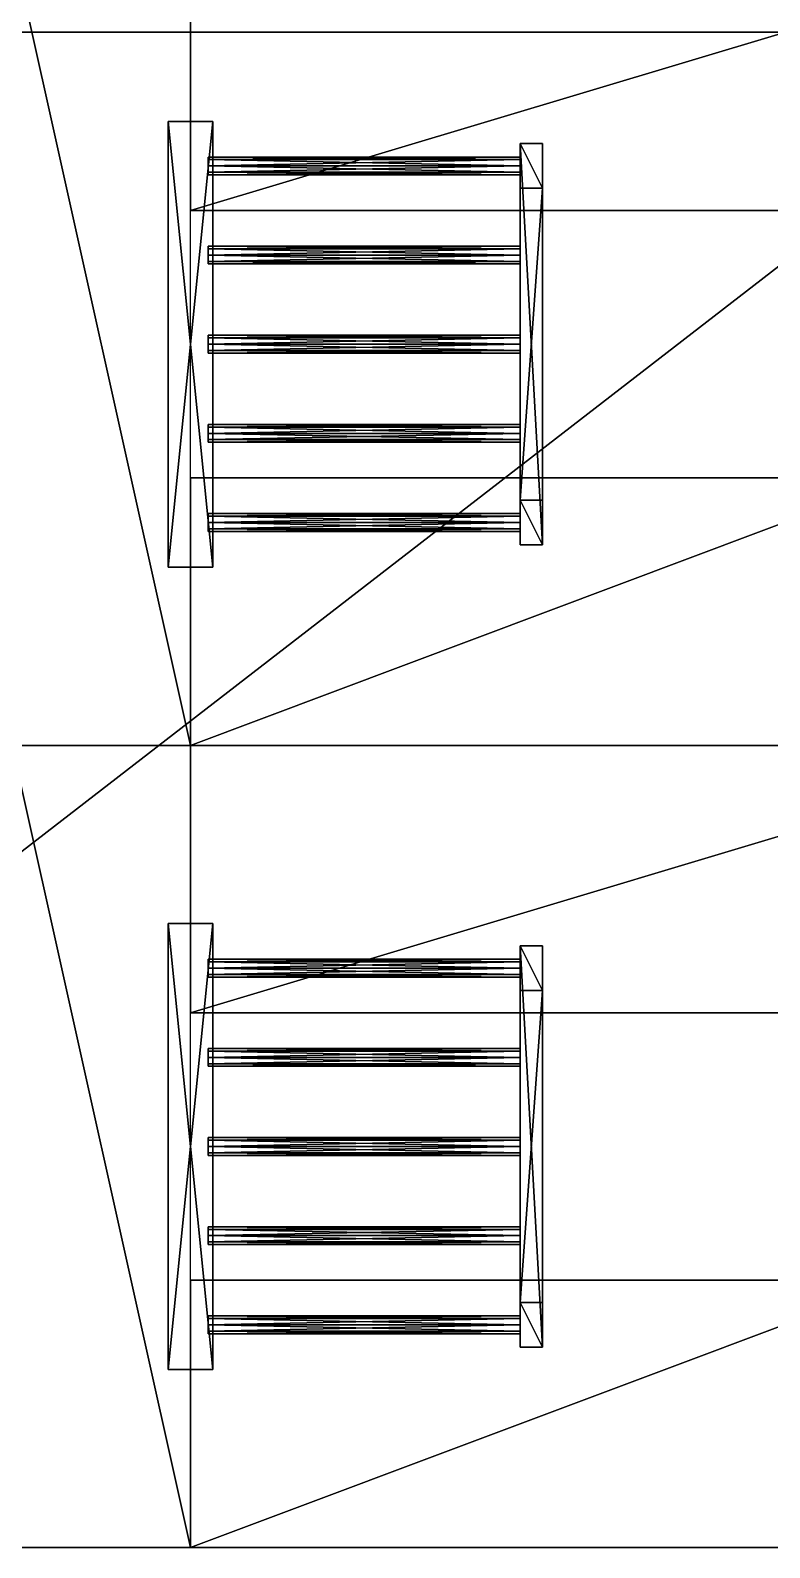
# Model space of a CAD drawing. Header units: metres. Extents: x -124 to 60, y -56 to 44.
# Drawn here: x -13.8 to -5.5, y -51 to -33.98 of the extents above; entities that cross this region are included whole.
import ezdxf

# ---------------------------------------------------------------- set-up
doc = ezdxf.new("R2010")
doc.units = ezdxf.units.M

msp = doc.modelspace()

# ---------------------------------------------------------------- linework, layer by layer
for points in [[(-12, -42, 4), (-12, -33, 4), (-14, -33, 4)], [(-14, -33, 4), (-14, -42, 4), (-12, -42, 4)], [(-2, -33, 4), (-12, -33, 4), (-12, -36, 4)], [(-12, -36, 4), (-4, -36, 4), (-2, -33, 4)], [(-2, -34, -7), (-2, -51, -7), (-24, -51, -7)], [(-24, -51, -7), (-24, -34, -7), (-2, -34, -7)], [(-24, -34, 3), (-2, -34, 3), (-2, -34, -7)], [(-2, -34, -7), (-24, -34, -7), (-24, -34, 3)], [(-11.75, -35, 6), (-11.75, -35, 4), (-12.25, -35, 4)], [(-12.25, -35, 4), (-12.25, -35, 6), (-11.75, -35, 6)], [(-12.25, -40, 4), (-12.25, -35, 4), (-11.75, -35, 4)], [(-11.75, -40, 6), (-11.75, -35, 6), (-12.25, -35, 6)], [(-12.25, -40, 6), (-12.25, -35, 6), (-12.25, -35, 4)], [(-11.75, -35, 4), (-11.75, -40, 4), (-12.25, -40, 4)], [(-12.25, -35, 6), (-12.25, -40, 6), (-11.75, -40, 6)], [(-12.25, -35, 4), (-12.25, -40, 4), (-12.25, -40, 6)], [(-11.75, -40, 4), (-11.75, -35, 4), (-11.75, -35, 6)], [(-11.75, -35, 6), (-11.75, -40, 6), (-11.75, -40, 4)], [(-11.8, -35.4, 5.5), (-11.8, -35.4293, 5.57071), (-8.3, -35.4293, 5.57071)], [(-8.3, -35.4293, 5.57071), (-8.3, -35.4, 5.5), (-11.8, -35.4, 5.5)], [(-11.8, -35.4293, 5.42929), (-11.8, -35.4, 5.5), (-8.3, -35.4, 5.5)], [(-8.3, -35.4, 5.5), (-8.3, -35.4293, 5.42929), (-11.8, -35.4293, 5.42929)], [(-11.8, -35.4, 4.5), (-11.8, -35.4293, 4.57071), (-8.3, -35.4293, 4.57071)], [(-8.3, -35.4293, 4.57071), (-8.3, -35.4, 4.5), (-11.8, -35.4, 4.5)], [(-11.8, -35.4293, 4.42929), (-11.8, -35.4, 4.5), (-8.3, -35.4, 4.5)], [(-8.3, -35.4, 4.5), (-8.3, -35.4293, 4.42929), (-11.8, -35.4293, 4.42929)], [(-8.3, -35.25, 5.75), (-8.3, -39.75, 5.75), (-8.05, -39.75, 5.75)], [(-8.3, -39.75, 5.75), (-8.3, -35.25, 5.75), (-8.3, -35.75, 5.25)], [(-8.05, -39.75, 5.75), (-8.05, -35.25, 5.75), (-8.3, -35.25, 5.75)], [(-8.3, -35.75, 4), (-8.3, -35.75, 5.25), (-8.3, -35.25, 5.75)], [(-8.3, -35.25, 4), (-8.3, -35.25, 5.75), (-8.05, -35.25, 5.75)], [(-8.3, -35.25, 5.75), (-8.3, -35.25, 4), (-8.3, -35.75, 4)], [(-8.05, -35.25, 5.75), (-8.05, -35.25, 4), (-8.3, -35.25, 4)], [(-8.3, -35.25, 4), (-8.05, -35.25, 4), (-8.05, -35.75, 4)], [(-8.05, -35.75, 4), (-8.3, -35.75, 4), (-8.3, -35.25, 4)], [(-8.05, -35.25, 5.75), (-8.05, -39.75, 5.75), (-8.05, -39.25, 5.25)], [(-8.05, -39.25, 5.25), (-8.05, -35.75, 5.25), (-8.05, -35.25, 5.75)], [(-8.05, -35.25, 4), (-8.05, -35.25, 5.75), (-8.05, -35.75, 5.25)], [(-8.05, -35.75, 5.25), (-8.05, -35.75, 4), (-8.05, -35.25, 4)], [(-11.8, -35.4293, 5.57071), (-11.8, -35.5, 5.6), (-8.3, -35.5, 5.6)], [(-8.3, -35.5, 5.6), (-8.3, -35.4293, 5.57071), (-11.8, -35.4293, 5.57071)], [(-11.8, -35.5, 5.4), (-11.8, -35.4293, 5.42929), (-8.3, -35.4293, 5.42929)], [(-8.3, -35.4293, 5.42929), (-8.3, -35.5, 5.4), (-11.8, -35.5, 5.4)], [(-11.8, -35.4293, 4.57071), (-11.8, -35.5, 4.6), (-8.3, -35.5, 4.6)], [(-8.3, -35.5, 4.6), (-8.3, -35.4293, 4.57071), (-11.8, -35.4293, 4.57071)], [(-11.8, -35.5, 4.4), (-11.8, -35.4293, 4.42929), (-8.3, -35.4293, 4.42929)], [(-8.3, -35.4293, 4.42929), (-8.3, -35.5, 4.4), (-11.8, -35.5, 4.4)], [(-11.8, -35.5, 5.6), (-11.8, -35.5707, 5.57071), (-8.3, -35.5707, 5.57071)], [(-8.3, -35.5707, 5.57071), (-8.3, -35.5, 5.6), (-11.8, -35.5, 5.6)], [(-11.8, -35.5707, 5.42929), (-11.8, -35.5, 5.4), (-8.3, -35.5, 5.4)], [(-8.3, -35.5, 5.4), (-8.3, -35.5707, 5.42929), (-11.8, -35.5707, 5.42929)], [(-11.8, -35.5, 4.6), (-11.8, -35.5707, 4.57071), (-8.3, -35.5707, 4.57071)], [(-8.3, -35.5707, 4.57071), (-8.3, -35.5, 4.6), (-11.8, -35.5, 4.6)], [(-11.8, -35.5707, 4.42929), (-11.8, -35.5, 4.4), (-8.3, -35.5, 4.4)], [(-8.3, -35.5, 4.4), (-8.3, -35.5707, 4.42929), (-11.8, -35.5707, 4.42929)], [(-11.8, -35.5707, 5.57071), (-11.8, -35.6, 5.5), (-8.3, -35.6, 5.5)], [(-8.3, -35.6, 5.5), (-8.3, -35.5707, 5.57071), (-11.8, -35.5707, 5.57071)], [(-11.8, -35.6, 5.5), (-11.8, -35.5707, 5.42929), (-8.3, -35.5707, 5.42929)], [(-8.3, -35.5707, 5.42929), (-8.3, -35.6, 5.5), (-11.8, -35.6, 5.5)], [(-11.8, -35.5707, 4.57071), (-11.8, -35.6, 4.5), (-8.3, -35.6, 4.5)], [(-8.3, -35.6, 4.5), (-8.3, -35.5707, 4.57071), (-11.8, -35.5707, 4.57071)], [(-11.8, -35.6, 4.5), (-11.8, -35.5707, 4.42929), (-8.3, -35.5707, 4.42929)], [(-8.3, -35.5707, 4.42929), (-8.3, -35.6, 4.5), (-11.8, -35.6, 4.5)], [(-8.3, -35.75, 5.25), (-8.3, -39.25, 5.25), (-8.3, -39.75, 5.75)], [(-8.05, -35.75, 5.25), (-8.05, -39.25, 5.25), (-8.3, -39.25, 5.25)], [(-8.3, -39.25, 5.25), (-8.3, -35.75, 5.25), (-8.05, -35.75, 5.25)], [(-8.05, -35.75, 4), (-8.05, -35.75, 5.25), (-8.3, -35.75, 5.25)], [(-8.3, -35.75, 5.25), (-8.3, -35.75, 4), (-8.05, -35.75, 4)], [(-5, -36, 3.5), (-5, -36, 4), (-12, -36, 4)], [(-12, -36, 4), (-12, -36, 3.5), (-5, -36, 3.5)], [(-11.8, -36.4, 5.5), (-11.8, -36.4293, 5.57071), (-8.3, -36.4293, 5.57071)], [(-8.3, -36.4293, 5.57071), (-8.3, -36.4, 5.5), (-11.8, -36.4, 5.5)], [(-11.8, -36.4293, 5.42929), (-11.8, -36.4, 5.5), (-8.3, -36.4, 5.5)], [(-8.3, -36.4, 5.5), (-8.3, -36.4293, 5.42929), (-11.8, -36.4293, 5.42929)], [(-11.8, -36.4293, 5.57071), (-11.8, -36.5, 5.6), (-8.3, -36.5, 5.6)], [(-8.3, -36.5, 5.6), (-8.3, -36.4293, 5.57071), (-11.8, -36.4293, 5.57071)], [(-11.8, -36.5, 5.4), (-11.8, -36.4293, 5.42929), (-8.3, -36.4293, 5.42929)], [(-8.3, -36.4293, 5.42929), (-8.3, -36.5, 5.4), (-11.8, -36.5, 5.4)], [(-11.8, -36.5, 5.6), (-11.8, -36.5707, 5.57071), (-8.3, -36.5707, 5.57071)], [(-8.3, -36.5707, 5.57071), (-8.3, -36.5, 5.6), (-11.8, -36.5, 5.6)], [(-11.8, -36.5707, 5.42929), (-11.8, -36.5, 5.4), (-8.3, -36.5, 5.4)], [(-8.3, -36.5, 5.4), (-8.3, -36.5707, 5.42929), (-11.8, -36.5707, 5.42929)], [(-11.8, -36.5707, 5.57071), (-11.8, -36.6, 5.5), (-8.3, -36.6, 5.5)], [(-8.3, -36.6, 5.5), (-8.3, -36.5707, 5.57071), (-11.8, -36.5707, 5.57071)], [(-11.8, -36.6, 5.5), (-11.8, -36.5707, 5.42929), (-8.3, -36.5707, 5.42929)], [(-8.3, -36.5707, 5.42929), (-8.3, -36.6, 5.5), (-11.8, -36.6, 5.5)], [(-11.8, -37.4, 5.5), (-11.8, -37.4293, 5.57071), (-8.3, -37.4293, 5.57071)], [(-8.3, -37.4293, 5.57071), (-8.3, -37.4, 5.5), (-11.8, -37.4, 5.5)], [(-11.8, -37.4293, 5.42929), (-11.8, -37.4, 5.5), (-8.3, -37.4, 5.5)], [(-8.3, -37.4, 5.5), (-8.3, -37.4293, 5.42929), (-11.8, -37.4293, 5.42929)], [(-11.8, -37.4293, 5.57071), (-11.8, -37.5, 5.6), (-8.3, -37.5, 5.6)], [(-8.3, -37.5, 5.6), (-8.3, -37.4293, 5.57071), (-11.8, -37.4293, 5.57071)], [(-11.8, -37.5, 5.4), (-11.8, -37.4293, 5.42929), (-8.3, -37.4293, 5.42929)], [(-8.3, -37.4293, 5.42929), (-8.3, -37.5, 5.4), (-11.8, -37.5, 5.4)], [(-11.8, -37.5, 5.6), (-11.8, -37.5707, 5.57071), (-8.3, -37.5707, 5.57071)], [(-8.3, -37.5707, 5.57071), (-8.3, -37.5, 5.6), (-11.8, -37.5, 5.6)], [(-11.8, -37.5707, 5.42929), (-11.8, -37.5, 5.4), (-8.3, -37.5, 5.4)], [(-8.3, -37.5, 5.4), (-8.3, -37.5707, 5.42929), (-11.8, -37.5707, 5.42929)], [(-11.8, -37.5707, 5.57071), (-11.8, -37.6, 5.5), (-8.3, -37.6, 5.5)], [(-8.3, -37.6, 5.5), (-8.3, -37.5707, 5.57071), (-11.8, -37.5707, 5.57071)], [(-11.8, -37.6, 5.5), (-11.8, -37.5707, 5.42929), (-8.3, -37.5707, 5.42929)], [(-8.3, -37.5707, 5.42929), (-8.3, -37.6, 5.5), (-11.8, -37.6, 5.5)], [(-11.8, -38.4, 5.5), (-11.8, -38.4293, 5.57071), (-8.3, -38.4293, 5.57071)], [(-8.3, -38.4293, 5.57071), (-8.3, -38.4, 5.5), (-11.8, -38.4, 5.5)], [(-11.8, -38.4293, 5.42929), (-11.8, -38.4, 5.5), (-8.3, -38.4, 5.5)], [(-8.3, -38.4, 5.5), (-8.3, -38.4293, 5.42929), (-11.8, -38.4293, 5.42929)], [(-11.8, -38.4293, 5.57071), (-11.8, -38.5, 5.6), (-8.3, -38.5, 5.6)], [(-8.3, -38.5, 5.6), (-8.3, -38.4293, 5.57071), (-11.8, -38.4293, 5.57071)], [(-11.8, -38.5, 5.4), (-11.8, -38.4293, 5.42929), (-8.3, -38.4293, 5.42929)], [(-8.3, -38.4293, 5.42929), (-8.3, -38.5, 5.4), (-11.8, -38.5, 5.4)], [(-11.8, -38.5, 5.6), (-11.8, -38.5707, 5.57071), (-8.3, -38.5707, 5.57071)], [(-8.3, -38.5707, 5.57071), (-8.3, -38.5, 5.6), (-11.8, -38.5, 5.6)], [(-11.8, -38.5707, 5.42929), (-11.8, -38.5, 5.4), (-8.3, -38.5, 5.4)], [(-8.3, -38.5, 5.4), (-8.3, -38.5707, 5.42929), (-11.8, -38.5707, 5.42929)], [(-11.8, -38.5707, 5.57071), (-11.8, -38.6, 5.5), (-8.3, -38.6, 5.5)], [(-8.3, -38.6, 5.5), (-8.3, -38.5707, 5.57071), (-11.8, -38.5707, 5.57071)], [(-11.8, -38.6, 5.5), (-11.8, -38.5707, 5.42929), (-8.3, -38.5707, 5.42929)], [(-8.3, -38.5707, 5.42929), (-8.3, -38.6, 5.5), (-11.8, -38.6, 5.5)], [(-4, -39, 4), (-12, -39, 4), (-12, -42, 4)], [(-12, -42, 4), (-2, -42, 4), (-4, -39, 4)], [(-12, -39, 3.5), (-12, -39, 4), (-5, -39, 4)], [(-5, -39, 4), (-5, -39, 3.5), (-12, -39, 3.5)], [(-8.3, -39.25, 4), (-8.05, -39.25, 4), (-8.05, -39.75, 4)], [(-8.05, -39.75, 4), (-8.3, -39.75, 4), (-8.3, -39.25, 4)], [(-8.3, -39.25, 5.25), (-8.3, -39.25, 4), (-8.3, -39.75, 4)], [(-8.05, -39.25, 5.25), (-8.05, -39.25, 4), (-8.3, -39.25, 4)], [(-8.3, -39.75, 4), (-8.3, -39.75, 5.75), (-8.3, -39.25, 5.25)], [(-8.3, -39.25, 4), (-8.3, -39.25, 5.25), (-8.05, -39.25, 5.25)], [(-8.05, -39.75, 5.75), (-8.05, -39.75, 4), (-8.05, -39.25, 4)], [(-8.05, -39.25, 4), (-8.05, -39.25, 5.25), (-8.05, -39.75, 5.75)], [(-11.8, -39.4, 4.5), (-11.8, -39.4293, 4.57071), (-8.3, -39.4293, 4.57071)], [(-8.3, -39.4293, 4.57071), (-8.3, -39.4, 4.5), (-11.8, -39.4, 4.5)], [(-11.8, -39.4293, 4.42929), (-11.8, -39.4, 4.5), (-8.3, -39.4, 4.5)], [(-8.3, -39.4, 4.5), (-8.3, -39.4293, 4.42929), (-11.8, -39.4293, 4.42929)], [(-11.8, -39.4, 5.5), (-11.8, -39.4293, 5.57071), (-8.3, -39.4293, 5.57071)], [(-8.3, -39.4293, 5.57071), (-8.3, -39.4, 5.5), (-11.8, -39.4, 5.5)], [(-11.8, -39.4293, 5.42929), (-11.8, -39.4, 5.5), (-8.3, -39.4, 5.5)], [(-8.3, -39.4, 5.5), (-8.3, -39.4293, 5.42929), (-11.8, -39.4293, 5.42929)], [(-11.8, -39.4293, 4.57071), (-11.8, -39.5, 4.6), (-8.3, -39.5, 4.6)], [(-8.3, -39.5, 4.6), (-8.3, -39.4293, 4.57071), (-11.8, -39.4293, 4.57071)], [(-11.8, -39.5, 4.4), (-11.8, -39.4293, 4.42929), (-8.3, -39.4293, 4.42929)], [(-8.3, -39.4293, 4.42929), (-8.3, -39.5, 4.4), (-11.8, -39.5, 4.4)], [(-11.8, -39.4293, 5.57071), (-11.8, -39.5, 5.6), (-8.3, -39.5, 5.6)], [(-8.3, -39.5, 5.6), (-8.3, -39.4293, 5.57071), (-11.8, -39.4293, 5.57071)], [(-11.8, -39.5, 5.4), (-11.8, -39.4293, 5.42929), (-8.3, -39.4293, 5.42929)], [(-8.3, -39.4293, 5.42929), (-8.3, -39.5, 5.4), (-11.8, -39.5, 5.4)], [(-11.8, -39.5, 4.6), (-11.8, -39.5707, 4.57071), (-8.3, -39.5707, 4.57071)], [(-8.3, -39.5707, 4.57071), (-8.3, -39.5, 4.6), (-11.8, -39.5, 4.6)], [(-11.8, -39.5707, 4.42929), (-11.8, -39.5, 4.4), (-8.3, -39.5, 4.4)], [(-8.3, -39.5, 4.4), (-8.3, -39.5707, 4.42929), (-11.8, -39.5707, 4.42929)], [(-11.8, -39.5, 5.6), (-11.8, -39.5707, 5.57071), (-8.3, -39.5707, 5.57071)], [(-8.3, -39.5707, 5.57071), (-8.3, -39.5, 5.6), (-11.8, -39.5, 5.6)], [(-11.8, -39.5707, 5.42929), (-11.8, -39.5, 5.4), (-8.3, -39.5, 5.4)], [(-8.3, -39.5, 5.4), (-8.3, -39.5707, 5.42929), (-11.8, -39.5707, 5.42929)], [(-11.8, -39.5707, 4.57071), (-11.8, -39.6, 4.5), (-8.3, -39.6, 4.5)], [(-8.3, -39.6, 4.5), (-8.3, -39.5707, 4.57071), (-11.8, -39.5707, 4.57071)], [(-11.8, -39.6, 4.5), (-11.8, -39.5707, 4.42929), (-8.3, -39.5707, 4.42929)], [(-8.3, -39.5707, 4.42929), (-8.3, -39.6, 4.5), (-11.8, -39.6, 4.5)], [(-11.8, -39.5707, 5.57071), (-11.8, -39.6, 5.5), (-8.3, -39.6, 5.5)], [(-8.3, -39.6, 5.5), (-8.3, -39.5707, 5.57071), (-11.8, -39.5707, 5.57071)], [(-11.8, -39.6, 5.5), (-11.8, -39.5707, 5.42929), (-8.3, -39.5707, 5.42929)], [(-8.3, -39.5707, 5.42929), (-8.3, -39.6, 5.5), (-11.8, -39.6, 5.5)], [(-8.3, -39.75, 5.75), (-8.3, -39.75, 4), (-8.05, -39.75, 4)], [(-8.05, -39.75, 4), (-8.05, -39.75, 5.75), (-8.3, -39.75, 5.75)], [(-12.25, -40, 6), (-12.25, -40, 4), (-11.75, -40, 4)], [(-11.75, -40, 4), (-11.75, -40, 6), (-12.25, -40, 6)], [(-12, -51, 4), (-12, -42, 4), (-14, -42, 4)], [(-14, -42, 4), (-14, -51, 4), (-12, -51, 4)], [(-2, -42, 4), (-12, -42, 4), (-12, -45, 4)], [(-12, -45, 4), (-4, -45, 4), (-2, -42, 4)], [(-11.75, -44, 6), (-11.75, -44, 4), (-12.25, -44, 4)], [(-12.25, -44, 4), (-12.25, -44, 6), (-11.75, -44, 6)], [(-12.25, -49, 4), (-12.25, -44, 4), (-11.75, -44, 4)], [(-11.75, -49, 6), (-11.75, -44, 6), (-12.25, -44, 6)], [(-12.25, -49, 6), (-12.25, -44, 6), (-12.25, -44, 4)], [(-11.75, -44, 4), (-11.75, -49, 4), (-12.25, -49, 4)], [(-12.25, -44, 6), (-12.25, -49, 6), (-11.75, -49, 6)], [(-12.25, -44, 4), (-12.25, -49, 4), (-12.25, -49, 6)], [(-11.75, -49, 4), (-11.75, -44, 4), (-11.75, -44, 6)], [(-11.75, -44, 6), (-11.75, -49, 6), (-11.75, -49, 4)], [(-8.3, -44.25, 5.75), (-8.3, -48.75, 5.75), (-8.05, -48.75, 5.75)], [(-8.3, -48.75, 5.75), (-8.3, -44.25, 5.75), (-8.3, -44.75, 5.25)], [(-8.05, -48.75, 5.75), (-8.05, -44.25, 5.75), (-8.3, -44.25, 5.75)], [(-8.3, -44.75, 4), (-8.3, -44.75, 5.25), (-8.3, -44.25, 5.75)], [(-8.3, -44.25, 4), (-8.3, -44.25, 5.75), (-8.05, -44.25, 5.75)], [(-8.3, -44.25, 5.75), (-8.3, -44.25, 4), (-8.3, -44.75, 4)], [(-8.05, -44.25, 5.75), (-8.05, -44.25, 4), (-8.3, -44.25, 4)], [(-8.3, -44.25, 4), (-8.05, -44.25, 4), (-8.05, -44.75, 4)], [(-8.05, -44.75, 4), (-8.3, -44.75, 4), (-8.3, -44.25, 4)], [(-8.05, -44.25, 5.75), (-8.05, -48.75, 5.75), (-8.05, -48.25, 5.25)], [(-8.05, -48.25, 5.25), (-8.05, -44.75, 5.25), (-8.05, -44.25, 5.75)], [(-8.05, -44.25, 4), (-8.05, -44.25, 5.75), (-8.05, -44.75, 5.25)], [(-8.05, -44.75, 5.25), (-8.05, -44.75, 4), (-8.05, -44.25, 4)], [(-11.8, -44.4, 5.5), (-11.8, -44.4293, 5.57071), (-8.3, -44.4293, 5.57071)], [(-8.3, -44.4293, 5.57071), (-8.3, -44.4, 5.5), (-11.8, -44.4, 5.5)], [(-11.8, -44.4293, 5.42929), (-11.8, -44.4, 5.5), (-8.3, -44.4, 5.5)], [(-8.3, -44.4, 5.5), (-8.3, -44.4293, 5.42929), (-11.8, -44.4293, 5.42929)], [(-11.8, -44.4, 4.5), (-11.8, -44.4293, 4.57071), (-8.3, -44.4293, 4.57071)], [(-8.3, -44.4293, 4.57071), (-8.3, -44.4, 4.5), (-11.8, -44.4, 4.5)], [(-11.8, -44.4293, 4.42929), (-11.8, -44.4, 4.5), (-8.3, -44.4, 4.5)], [(-8.3, -44.4, 4.5), (-8.3, -44.4293, 4.42929), (-11.8, -44.4293, 4.42929)], [(-11.8, -44.4293, 5.57071), (-11.8, -44.5, 5.6), (-8.3, -44.5, 5.6)], [(-8.3, -44.5, 5.6), (-8.3, -44.4293, 5.57071), (-11.8, -44.4293, 5.57071)], [(-11.8, -44.5, 5.4), (-11.8, -44.4293, 5.42929), (-8.3, -44.4293, 5.42929)], [(-8.3, -44.4293, 5.42929), (-8.3, -44.5, 5.4), (-11.8, -44.5, 5.4)], [(-11.8, -44.4293, 4.57071), (-11.8, -44.5, 4.6), (-8.3, -44.5, 4.6)], [(-8.3, -44.5, 4.6), (-8.3, -44.4293, 4.57071), (-11.8, -44.4293, 4.57071)], [(-11.8, -44.5, 4.4), (-11.8, -44.4293, 4.42929), (-8.3, -44.4293, 4.42929)], [(-8.3, -44.4293, 4.42929), (-8.3, -44.5, 4.4), (-11.8, -44.5, 4.4)], [(-11.8, -44.5, 5.6), (-11.8, -44.5707, 5.57071), (-8.3, -44.5707, 5.57071)], [(-8.3, -44.5707, 5.57071), (-8.3, -44.5, 5.6), (-11.8, -44.5, 5.6)], [(-11.8, -44.5707, 5.42929), (-11.8, -44.5, 5.4), (-8.3, -44.5, 5.4)], [(-8.3, -44.5, 5.4), (-8.3, -44.5707, 5.42929), (-11.8, -44.5707, 5.42929)], [(-11.8, -44.5, 4.6), (-11.8, -44.5707, 4.57071), (-8.3, -44.5707, 4.57071)], [(-8.3, -44.5707, 4.57071), (-8.3, -44.5, 4.6), (-11.8, -44.5, 4.6)], [(-11.8, -44.5707, 4.42929), (-11.8, -44.5, 4.4), (-8.3, -44.5, 4.4)], [(-8.3, -44.5, 4.4), (-8.3, -44.5707, 4.42929), (-11.8, -44.5707, 4.42929)], [(-11.8, -44.5707, 5.57071), (-11.8, -44.6, 5.5), (-8.3, -44.6, 5.5)], [(-8.3, -44.6, 5.5), (-8.3, -44.5707, 5.57071), (-11.8, -44.5707, 5.57071)], [(-11.8, -44.6, 5.5), (-11.8, -44.5707, 5.42929), (-8.3, -44.5707, 5.42929)], [(-8.3, -44.5707, 5.42929), (-8.3, -44.6, 5.5), (-11.8, -44.6, 5.5)], [(-11.8, -44.5707, 4.57071), (-11.8, -44.6, 4.5), (-8.3, -44.6, 4.5)], [(-8.3, -44.6, 4.5), (-8.3, -44.5707, 4.57071), (-11.8, -44.5707, 4.57071)], [(-11.8, -44.6, 4.5), (-11.8, -44.5707, 4.42929), (-8.3, -44.5707, 4.42929)], [(-8.3, -44.5707, 4.42929), (-8.3, -44.6, 4.5), (-11.8, -44.6, 4.5)], [(-8.3, -44.75, 5.25), (-8.3, -48.25, 5.25), (-8.3, -48.75, 5.75)], [(-8.05, -44.75, 5.25), (-8.05, -48.25, 5.25), (-8.3, -48.25, 5.25)], [(-8.3, -48.25, 5.25), (-8.3, -44.75, 5.25), (-8.05, -44.75, 5.25)], [(-8.05, -44.75, 4), (-8.05, -44.75, 5.25), (-8.3, -44.75, 5.25)], [(-8.3, -44.75, 5.25), (-8.3, -44.75, 4), (-8.05, -44.75, 4)], [(-5, -45, 3.5), (-5, -45, 4), (-12, -45, 4)], [(-12, -45, 4), (-12, -45, 3.5), (-5, -45, 3.5)], [(-11.8, -45.4, 5.5), (-11.8, -45.4293, 5.57071), (-8.3, -45.4293, 5.57071)], [(-8.3, -45.4293, 5.57071), (-8.3, -45.4, 5.5), (-11.8, -45.4, 5.5)], [(-11.8, -45.4293, 5.42929), (-11.8, -45.4, 5.5), (-8.3, -45.4, 5.5)], [(-8.3, -45.4, 5.5), (-8.3, -45.4293, 5.42929), (-11.8, -45.4293, 5.42929)], [(-11.8, -45.4293, 5.57071), (-11.8, -45.5, 5.6), (-8.3, -45.5, 5.6)], [(-8.3, -45.5, 5.6), (-8.3, -45.4293, 5.57071), (-11.8, -45.4293, 5.57071)], [(-11.8, -45.5, 5.4), (-11.8, -45.4293, 5.42929), (-8.3, -45.4293, 5.42929)], [(-8.3, -45.4293, 5.42929), (-8.3, -45.5, 5.4), (-11.8, -45.5, 5.4)], [(-11.8, -45.5, 5.6), (-11.8, -45.5707, 5.57071), (-8.3, -45.5707, 5.57071)], [(-8.3, -45.5707, 5.57071), (-8.3, -45.5, 5.6), (-11.8, -45.5, 5.6)], [(-11.8, -45.5707, 5.42929), (-11.8, -45.5, 5.4), (-8.3, -45.5, 5.4)], [(-8.3, -45.5, 5.4), (-8.3, -45.5707, 5.42929), (-11.8, -45.5707, 5.42929)], [(-11.8, -45.5707, 5.57071), (-11.8, -45.6, 5.5), (-8.3, -45.6, 5.5)], [(-8.3, -45.6, 5.5), (-8.3, -45.5707, 5.57071), (-11.8, -45.5707, 5.57071)], [(-11.8, -45.6, 5.5), (-11.8, -45.5707, 5.42929), (-8.3, -45.5707, 5.42929)], [(-8.3, -45.5707, 5.42929), (-8.3, -45.6, 5.5), (-11.8, -45.6, 5.5)], [(-11.8, -46.4, 5.5), (-11.8, -46.4293, 5.57071), (-8.3, -46.4293, 5.57071)], [(-8.3, -46.4293, 5.57071), (-8.3, -46.4, 5.5), (-11.8, -46.4, 5.5)], [(-11.8, -46.4293, 5.42929), (-11.8, -46.4, 5.5), (-8.3, -46.4, 5.5)], [(-8.3, -46.4, 5.5), (-8.3, -46.4293, 5.42929), (-11.8, -46.4293, 5.42929)], [(-11.8, -46.4293, 5.57071), (-11.8, -46.5, 5.6), (-8.3, -46.5, 5.6)], [(-8.3, -46.5, 5.6), (-8.3, -46.4293, 5.57071), (-11.8, -46.4293, 5.57071)], [(-11.8, -46.5, 5.4), (-11.8, -46.4293, 5.42929), (-8.3, -46.4293, 5.42929)], [(-8.3, -46.4293, 5.42929), (-8.3, -46.5, 5.4), (-11.8, -46.5, 5.4)], [(-11.8, -46.5, 5.6), (-11.8, -46.5707, 5.57071), (-8.3, -46.5707, 5.57071)], [(-8.3, -46.5707, 5.57071), (-8.3, -46.5, 5.6), (-11.8, -46.5, 5.6)], [(-11.8, -46.5707, 5.42929), (-11.8, -46.5, 5.4), (-8.3, -46.5, 5.4)], [(-8.3, -46.5, 5.4), (-8.3, -46.5707, 5.42929), (-11.8, -46.5707, 5.42929)], [(-11.8, -46.5707, 5.57071), (-11.8, -46.6, 5.5), (-8.3, -46.6, 5.5)], [(-8.3, -46.6, 5.5), (-8.3, -46.5707, 5.57071), (-11.8, -46.5707, 5.57071)], [(-11.8, -46.6, 5.5), (-11.8, -46.5707, 5.42929), (-8.3, -46.5707, 5.42929)], [(-8.3, -46.5707, 5.42929), (-8.3, -46.6, 5.5), (-11.8, -46.6, 5.5)], [(-11.8, -47.4, 5.5), (-11.8, -47.4293, 5.57071), (-8.3, -47.4293, 5.57071)], [(-8.3, -47.4293, 5.57071), (-8.3, -47.4, 5.5), (-11.8, -47.4, 5.5)], [(-11.8, -47.4293, 5.42929), (-11.8, -47.4, 5.5), (-8.3, -47.4, 5.5)], [(-8.3, -47.4, 5.5), (-8.3, -47.4293, 5.42929), (-11.8, -47.4293, 5.42929)], [(-11.8, -47.4293, 5.57071), (-11.8, -47.5, 5.6), (-8.3, -47.5, 5.6)], [(-8.3, -47.5, 5.6), (-8.3, -47.4293, 5.57071), (-11.8, -47.4293, 5.57071)], [(-11.8, -47.5, 5.4), (-11.8, -47.4293, 5.42929), (-8.3, -47.4293, 5.42929)], [(-8.3, -47.4293, 5.42929), (-8.3, -47.5, 5.4), (-11.8, -47.5, 5.4)], [(-11.8, -47.5, 5.6), (-11.8, -47.5707, 5.57071), (-8.3, -47.5707, 5.57071)], [(-8.3, -47.5707, 5.57071), (-8.3, -47.5, 5.6), (-11.8, -47.5, 5.6)], [(-11.8, -47.5707, 5.42929), (-11.8, -47.5, 5.4), (-8.3, -47.5, 5.4)], [(-8.3, -47.5, 5.4), (-8.3, -47.5707, 5.42929), (-11.8, -47.5707, 5.42929)], [(-11.8, -47.5707, 5.57071), (-11.8, -47.6, 5.5), (-8.3, -47.6, 5.5)], [(-8.3, -47.6, 5.5), (-8.3, -47.5707, 5.57071), (-11.8, -47.5707, 5.57071)], [(-11.8, -47.6, 5.5), (-11.8, -47.5707, 5.42929), (-8.3, -47.5707, 5.42929)], [(-8.3, -47.5707, 5.42929), (-8.3, -47.6, 5.5), (-11.8, -47.6, 5.5)], [(-4, -48, 4), (-12, -48, 4), (-12, -51, 4)], [(-12, -51, 4), (-2, -51, 4), (-4, -48, 4)], [(-12, -48, 3.5), (-12, -48, 4), (-5, -48, 4)], [(-5, -48, 4), (-5, -48, 3.5), (-12, -48, 3.5)], [(-8.3, -48.25, 4), (-8.05, -48.25, 4), (-8.05, -48.75, 4)], [(-8.05, -48.75, 4), (-8.3, -48.75, 4), (-8.3, -48.25, 4)], [(-8.3, -48.25, 5.25), (-8.3, -48.25, 4), (-8.3, -48.75, 4)], [(-8.05, -48.25, 5.25), (-8.05, -48.25, 4), (-8.3, -48.25, 4)], [(-8.3, -48.75, 4), (-8.3, -48.75, 5.75), (-8.3, -48.25, 5.25)], [(-8.3, -48.25, 4), (-8.3, -48.25, 5.25), (-8.05, -48.25, 5.25)], [(-8.05, -48.75, 5.75), (-8.05, -48.75, 4), (-8.05, -48.25, 4)], [(-8.05, -48.25, 4), (-8.05, -48.25, 5.25), (-8.05, -48.75, 5.75)], [(-11.8, -48.4, 4.5), (-11.8, -48.4293, 4.57071), (-8.3, -48.4293, 4.57071)], [(-8.3, -48.4293, 4.57071), (-8.3, -48.4, 4.5), (-11.8, -48.4, 4.5)], [(-11.8, -48.4293, 4.42929), (-11.8, -48.4, 4.5), (-8.3, -48.4, 4.5)], [(-8.3, -48.4, 4.5), (-8.3, -48.4293, 4.42929), (-11.8, -48.4293, 4.42929)], [(-11.8, -48.4, 5.5), (-11.8, -48.4293, 5.57071), (-8.3, -48.4293, 5.57071)], [(-8.3, -48.4293, 5.57071), (-8.3, -48.4, 5.5), (-11.8, -48.4, 5.5)], [(-11.8, -48.4293, 5.42929), (-11.8, -48.4, 5.5), (-8.3, -48.4, 5.5)], [(-8.3, -48.4, 5.5), (-8.3, -48.4293, 5.42929), (-11.8, -48.4293, 5.42929)], [(-11.8, -48.4293, 4.57071), (-11.8, -48.5, 4.6), (-8.3, -48.5, 4.6)], [(-8.3, -48.5, 4.6), (-8.3, -48.4293, 4.57071), (-11.8, -48.4293, 4.57071)], [(-11.8, -48.5, 4.4), (-11.8, -48.4293, 4.42929), (-8.3, -48.4293, 4.42929)], [(-8.3, -48.4293, 4.42929), (-8.3, -48.5, 4.4), (-11.8, -48.5, 4.4)], [(-11.8, -48.4293, 5.57071), (-11.8, -48.5, 5.6), (-8.3, -48.5, 5.6)], [(-8.3, -48.5, 5.6), (-8.3, -48.4293, 5.57071), (-11.8, -48.4293, 5.57071)], [(-11.8, -48.5, 5.4), (-11.8, -48.4293, 5.42929), (-8.3, -48.4293, 5.42929)], [(-8.3, -48.4293, 5.42929), (-8.3, -48.5, 5.4), (-11.8, -48.5, 5.4)], [(-11.8, -48.5, 4.6), (-11.8, -48.5707, 4.57071), (-8.3, -48.5707, 4.57071)], [(-8.3, -48.5707, 4.57071), (-8.3, -48.5, 4.6), (-11.8, -48.5, 4.6)], [(-11.8, -48.5707, 4.42929), (-11.8, -48.5, 4.4), (-8.3, -48.5, 4.4)], [(-8.3, -48.5, 4.4), (-8.3, -48.5707, 4.42929), (-11.8, -48.5707, 4.42929)], [(-11.8, -48.5, 5.6), (-11.8, -48.5707, 5.57071), (-8.3, -48.5707, 5.57071)], [(-8.3, -48.5707, 5.57071), (-8.3, -48.5, 5.6), (-11.8, -48.5, 5.6)], [(-11.8, -48.5707, 5.42929), (-11.8, -48.5, 5.4), (-8.3, -48.5, 5.4)], [(-8.3, -48.5, 5.4), (-8.3, -48.5707, 5.42929), (-11.8, -48.5707, 5.42929)], [(-11.8, -48.5707, 4.57071), (-11.8, -48.6, 4.5), (-8.3, -48.6, 4.5)], [(-8.3, -48.6, 4.5), (-8.3, -48.5707, 4.57071), (-11.8, -48.5707, 4.57071)], [(-11.8, -48.6, 4.5), (-11.8, -48.5707, 4.42929), (-8.3, -48.5707, 4.42929)], [(-8.3, -48.5707, 4.42929), (-8.3, -48.6, 4.5), (-11.8, -48.6, 4.5)], [(-11.8, -48.5707, 5.57071), (-11.8, -48.6, 5.5), (-8.3, -48.6, 5.5)], [(-8.3, -48.6, 5.5), (-8.3, -48.5707, 5.57071), (-11.8, -48.5707, 5.57071)], [(-11.8, -48.6, 5.5), (-11.8, -48.5707, 5.42929), (-8.3, -48.5707, 5.42929)], [(-8.3, -48.5707, 5.42929), (-8.3, -48.6, 5.5), (-11.8, -48.6, 5.5)], [(-8.3, -48.75, 5.75), (-8.3, -48.75, 4), (-8.05, -48.75, 4)], [(-8.05, -48.75, 4), (-8.05, -48.75, 5.75), (-8.3, -48.75, 5.75)], [(-12.25, -49, 6), (-12.25, -49, 4), (-11.75, -49, 4)], [(-11.75, -49, 4), (-11.75, -49, 6), (-12.25, -49, 6)]]:
    msp.add_3dface(points)

doc.saveas('drawing.dxf')
